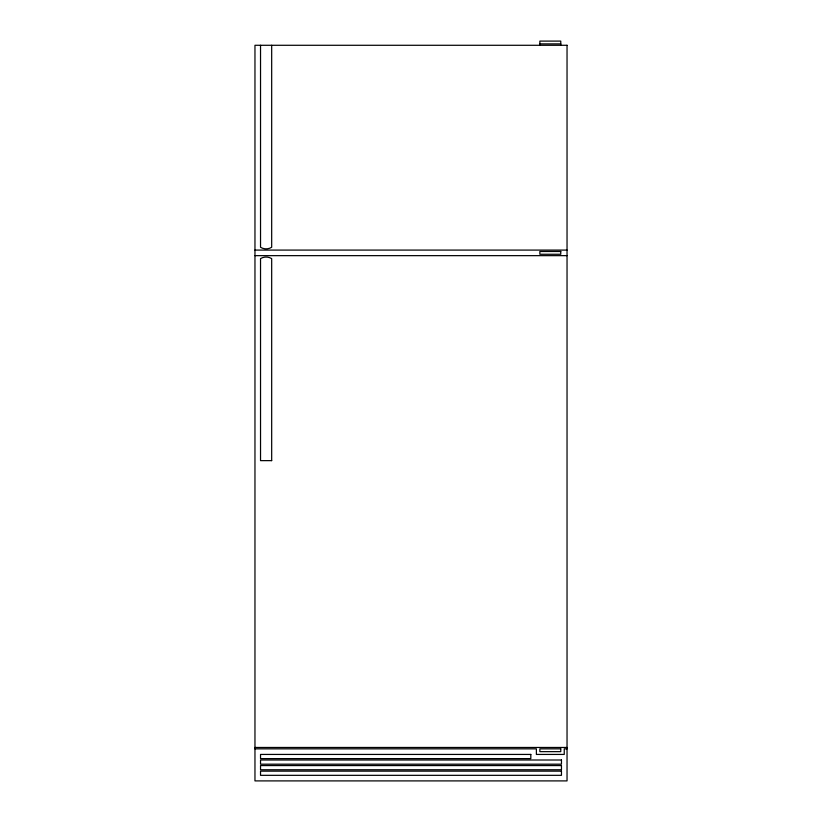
<?xml version="1.0" encoding="UTF-8"?>
<svg xmlns="http://www.w3.org/2000/svg" width="822" height="822" viewBox="0 0 822 822"><rect width="100%" height="100%" fill="white"/><g stroke="black" fill="none" stroke-linecap="round" stroke-linejoin="round"><path stroke-width="1.23" d="M539.869 43.885L560.768 43.885M254.964 250.083L567.036 250.083M254.964 255.652L567.036 255.652M254.964 747.465L567.036 747.465M254.964 748.852L536.386 748.852L536.386 754.432L564.252 754.432L564.252 748.852L567.036 748.852M560.768 45.282L560.768 41.1L539.869 41.1L539.869 45.282M271.681 45.282L271.681 247.299A10.686 10.686 0 0 1 260.533 247.299L260.533 45.282M567.036 45.282L254.964 45.282L254.964 780.9L567.036 780.9L567.036 45.282M560.768 251.481L539.869 251.481L539.869 254.265L560.768 254.265L560.768 251.481M271.681 460.639L260.533 460.639L260.533 258.611A10.686 10.686 0 0 1 271.681 258.611L271.681 460.639M560.768 748.852L539.869 748.852L539.869 751.647L560.768 751.647L560.768 748.852M530.817 754.432L260.533 754.432L260.533 758.614L530.817 758.614L530.817 754.432M561.467 760.001L260.533 760.001L260.533 764.183L561.467 764.183L561.467 760.001M561.467 765.57L260.533 765.57L260.533 769.752L561.467 769.752L561.467 765.57M561.467 771.149L260.533 771.149L260.533 775.331L561.467 775.331L561.467 771.149"/></g></svg>
